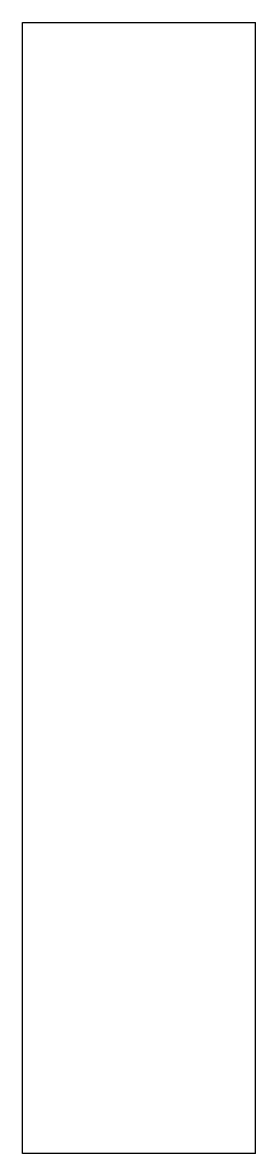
# Model space of a CAD drawing. Header units: millimetres. Extents: x -140 to 0, y 0 to 680.
import ezdxf

# ---------------------------------------------------------------- set-up
doc = ezdxf.new("R2010")
doc.units = ezdxf.units.MM

msp = doc.modelspace()

# ---------------------------------------------------------------- linework, layer by layer
for p, q in [((-140, 680), (0, 680)), ((-140, 0), (-140, 680)), ((0, 0), (0, 680)), ((0, 0), (-140, 0))]:
    msp.add_line(p, q)

doc.saveas('drawing.dxf')
